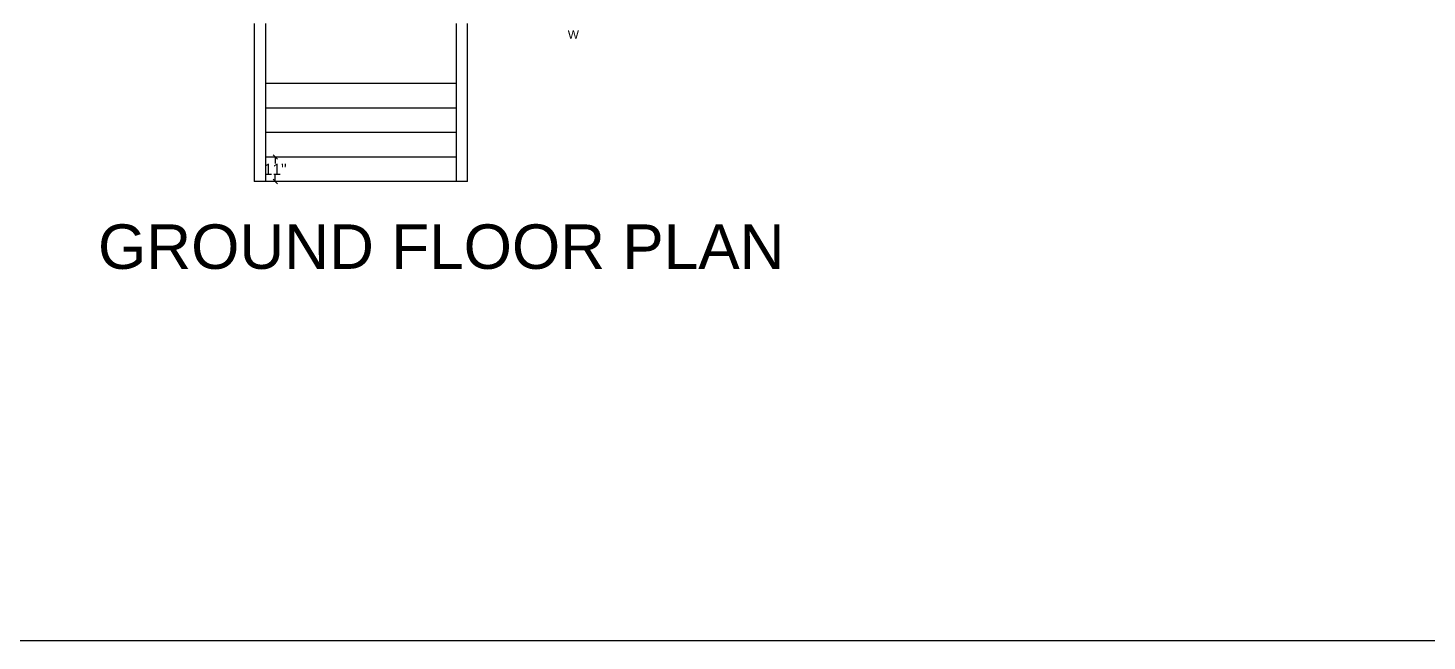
# Model space of a CAD drawing. Header units: inches. Extents: x -8688 to 264, y -379 to 2217.
# Drawn here: x -4476 to -3846, y -379 to -103 of the extents above; entities that cross this region are included whole.
import ezdxf

# ---------------------------------------------------------------- set-up
doc = ezdxf.new("R2010")
doc.units = ezdxf.units.IN
doc.header["$MEASUREMENT"] = 0
doc.layers.add('W', color=60, linetype='Continuous')
doc.styles.get("Standard").update_dxf_attribs({"font": 'arial.ttf'})
doc.dimstyles.get("Standard").update_dxf_attribs({"dimtxt": 5, "dimasz": 2, "dimexe": 0.18, "dimexo": 0.0625, "dimgap": 0.09, "dimtad": 0, "dimtih": 1, "dimtoh": 1, "dimdec": 3, "dimdsep": 46, "dimlunit": 3, "dimtxsty": 'Standard', "dimblk": 'OBLIQUE', "dimcen": 2, "dimse1": 1, "dimse2": 1, "dimclrd": 2, "dimadec": 0, "dimazin": 0, "dimtfac": 1, "dimtdec": 3, "dimtofl": 0, "dimtmove": 0, "dimatfit": 3, "dimfxl": 1, "dimtolj": 1, "dimtzin": 0, "dimarcsym": 0})

# ---------------------------------------------------------------- blocks, each defined once
blk = doc.blocks.new('_Oblique')
at = {"color": 0, "linetype": 'ByBlock', "lineweight": -2}
blk.add_line((-0.5, -0.5), (0.5, 0.5), dxfattribs=at)
blk = doc.blocks.new('*D41')
at = {"color": 2, "lineweight": -2, "transparency": 16777216}
for p, q in [((-4364.56, -161.51), (-4364.56, -164.41)), ((-4364.56, -172.51), (-4364.56, -169.61))]:
    blk.add_line(p, q, dxfattribs=at)
at = {"layer": 'Defpoints', "color": 0, "transparency": 16777216}
for p in [(-4368.98, -161.51), (-4364.56, -161.51), (-4368.98, -172.51)]:
    blk.add_point(p, dxfattribs=at)
at = {"color": 2, "lineweight": -2, "transparency": 16777216, "xscale": 2, "yscale": 2, "zscale": 2}
for p, rotation in [((-4364.56, -161.51), 90), ((-4364.56, -172.51), 270)]:
    blk.add_blockref('_Oblique', p, dxfattribs=dict(at, rotation=rotation))
at = {"color": 0, "transparency": 16777216, "insert": (-4364.56, -167.01), "char_height": 5, "attachment_point": 5}
blk.add_mtext('\\A1;11"', dxfattribs=at)

msp = doc.modelspace()

# ---------------------------------------------------------------- linework, layer by layer
for p, q in [((-4373.9821, -101.5117), (-4373.9821, -172.5117)), ((-4368.9821, -101.5117), (-4368.9821, -172.5117)), ((-4282.9821, -172.5117), (-4282.9821, -101.5117)), ((-4277.9821, -172.5117), (-4277.9821, -101.5117)), ((-4282.9821, -128.5117), (-4368.9821, -128.5117)), ((-4282.9821, -139.5117), (-4368.9821, -139.5117)), ((-4282.9821, -150.5117), (-4368.9821, -150.5117)), ((-4282.9821, -161.5117), (-4368.9821, -161.5117)), ((-4277.9821, -172.5117), (-4373.9821, -172.5117))]:
    msp.add_line(p, q)
msp.add_lwpolyline([(-8687.598, 2216.6133), (-3216.8643, 2216.6133), (-3216.8643, -379.0827), (-8687.598, -379.0827)], close=True)

# ---------------------------------------------------------------- texts
at = {"insert": (-4444.311, -191.7904), "char_height": 20, "attachment_point": 1}
msp.add_mtext_dynamic_manual_height_columns('GROUND FLOOR PLAN', width=4269.060531, gutter_width=100, heights=[0], dxfattribs=at)
at = {"layer": 'W', "insert": (-4232.9548, -104.4871), "char_height": 3.84, "attachment_point": 1}
msp.add_mtext_dynamic_manual_height_columns('W', width=1561.938134, gutter_width=30, heights=[0], dxfattribs=at)

# ---------------------------------------------------------------- dimensions: what is measured, and where the dimension line sits
dim = msp.add_linear_dim(base=(-4364.5562, -161.5117), p1=(-4368.9821, -172.5117), p2=(-4368.9821, -161.5117), angle=90, dimstyle='Standard')
dim.commit()
dim.dimension.update_dxf_attribs({"geometry": '*D41', "text_midpoint": (-4364.5562, -167.0117)})

doc.saveas('drawing.dxf')
